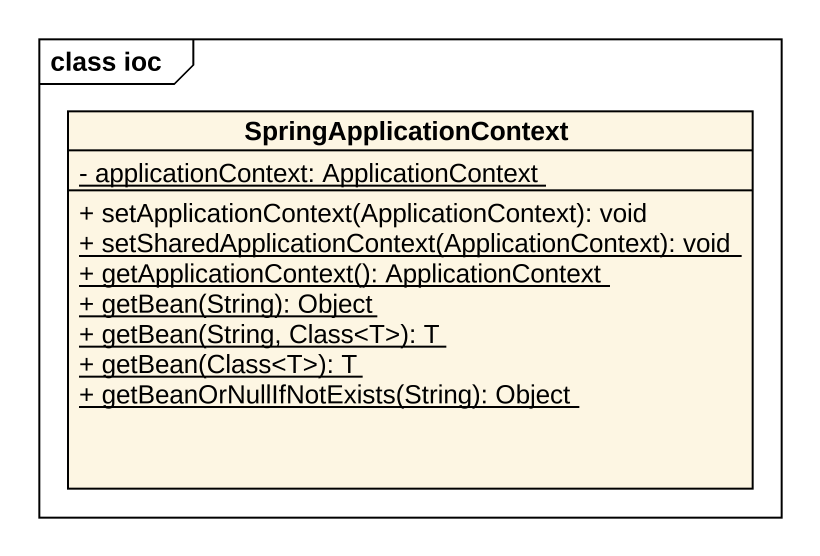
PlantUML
@startuml
mainframe class ioc
hide circle
hide empty members
skinparam classAttributeIconSize 0
class SpringApplicationContext {
  {static} - applicationContext: ApplicationContext
  + setApplicationContext(ApplicationContext): void
  {static} + setSharedApplicationContext(ApplicationContext): void
  {static} + getApplicationContext(): ApplicationContext
  {static} + getBean(String): Object
  {static} + getBean(String, Class<T>): T
  {static} + getBean(Class<T>): T
  {static} + getBeanOrNullIfNotExists(String): Object
}
@enduml
